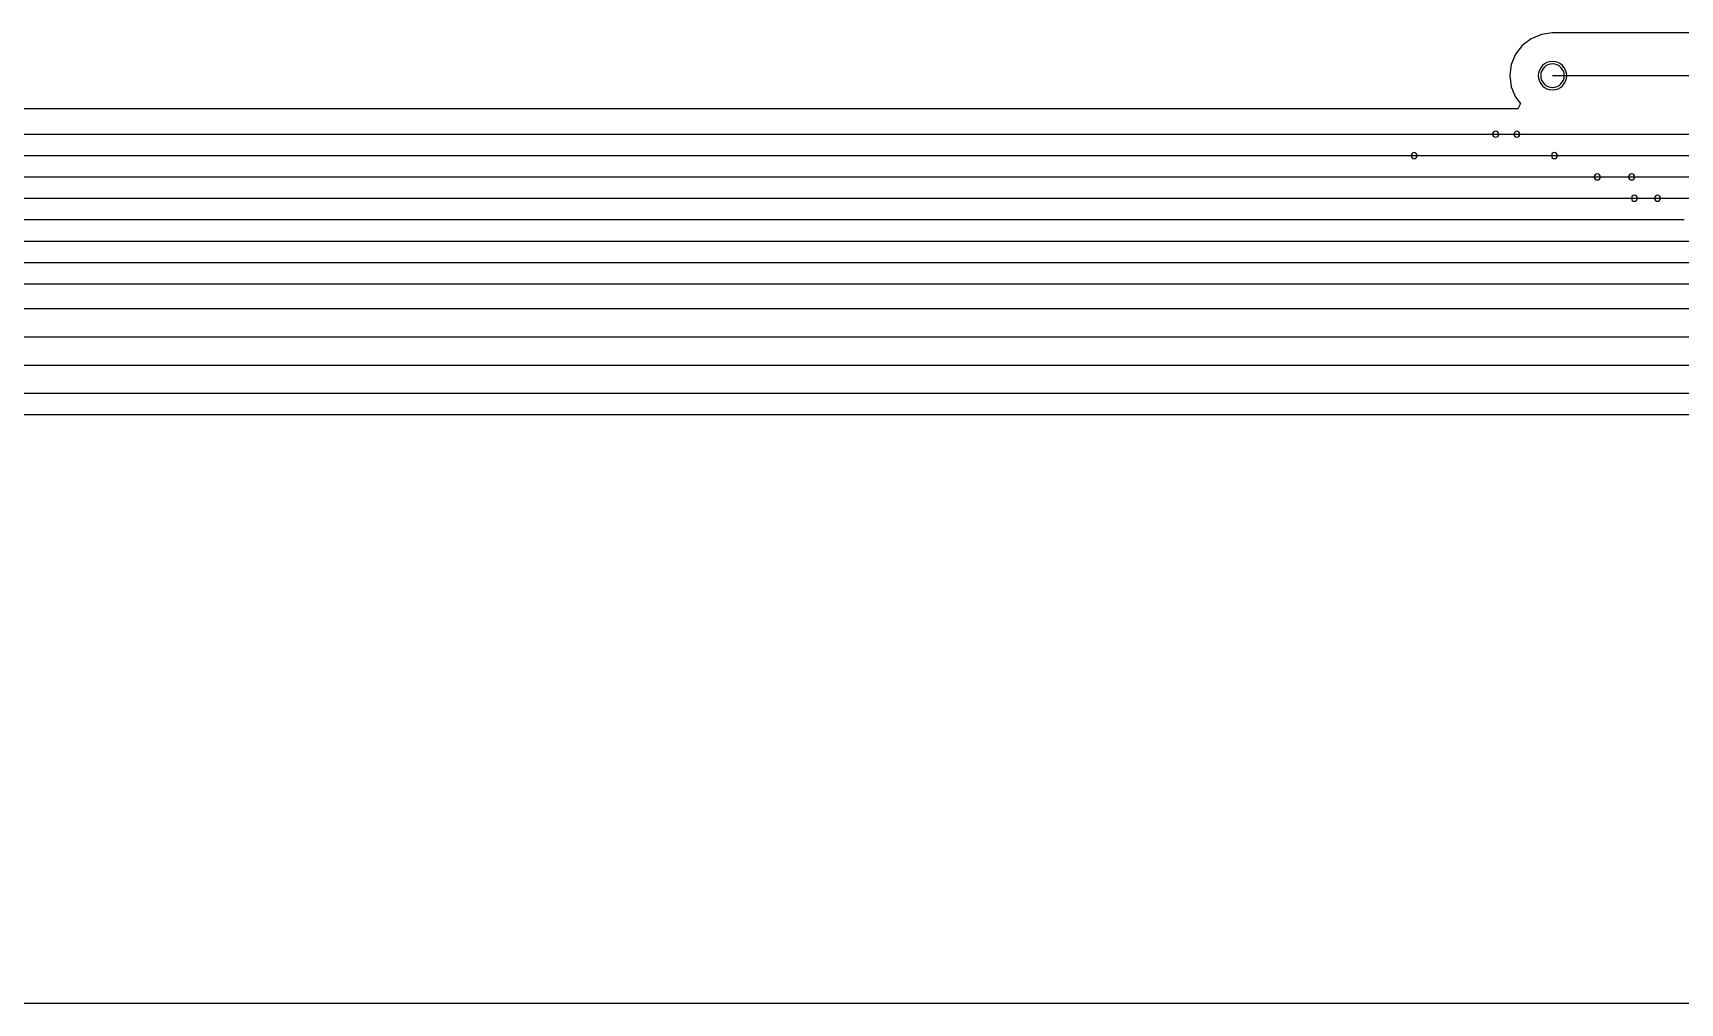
# Model space of a CAD drawing. Header units: inches. Extents: x 32166 to 66782, y 2386 to 7162.
# Drawn here: x 33661.4 to 33941.3, y 3560.9 to 3725.8 of the extents above; entities that cross this region are included whole.
import ezdxf

# ---------------------------------------------------------------- set-up
doc = ezdxf.new("R2010")
doc.units = ezdxf.units.IN
doc.header["$LTSCALE"] = 0.64311
doc.header["$MEASUREMENT"] = 0
for name, color, linetype in [('KEEPOUTLAYER', 6, 'CONTINUOUS'), ('MULTILAYER', 9, 'CONTINUOUS'), ('TOPLAYER', 1, 'CONTINUOUS'), ('TOPSOLDER', 216, 'CONTINUOUS')]:
    doc.layers.add(name, color=color, linetype=linetype)

msp = doc.modelspace()

# ---------------------------------------------------------------- linework, layer by layer
at = {"layer": 'KEEPOUTLAYER'}
for p, q in [((32499.27, 3660.96), (34258.55, 3660.96)), ((32498.87, 3560.87), (34258.87, 3560.87))]:
    msp.add_line(p, q, dxfattribs=at)
at = {"layer": 'MULTILAYER'}
for start, end in [(0, 180), (180, 0)]:
    msp.add_arc((33919.66, 3718.56), 2, start, end, dxfattribs=at)
at = {"layer": 'TOPLAYER'}
for p, q in [((33916.03, 3724.85), (33914.52, 3723.7)), ((33917.78, 3725.58), (33916.03, 3724.85)), ((33919.66, 3725.83), (33917.78, 3725.58)), ((34023.12, 3725.83), (33919.66, 3725.83)), ((33913.37, 3722.2), (33912.64, 3720.44)), ((33914.52, 3723.7), (33913.37, 3722.2)), ((33912.64, 3720.44), (33912.39, 3718.56)), ((33912.39, 3718.56), (33912.64, 3716.68)), ((33919.66, 3718.56), (34023.12, 3718.56)), ((33912.64, 3716.68), (33913.37, 3714.93)), ((33913.78, 3712.9), (33324.85, 3712.9)), ((33913.37, 3714.93), (33914.23, 3713.81)), ((33914.23, 3713.81), (33913.78, 3712.9)), ((33322.39, 3708.6), (33909.99, 3708.6)), ((33909.99, 3708.6), (33913.59, 3708.6)), ((33909.99, 3708.6), (34052.98, 3708.6)), ((33301.82, 3704.97), (33896.15, 3704.97)), ((33896.15, 3704.97), (34054.49, 3704.97)), ((33896.15, 3704.97), (33919.99, 3704.97)), ((33275.83, 3701.34), (33927.27, 3701.34)), ((33927.27, 3701.34), (34055.99, 3701.34)), ((33927.27, 3701.34), (33933.11, 3701.34)), ((33246.55, 3697.71), (33933.59, 3697.71)), ((33933.59, 3697.71), (34069.47, 3697.71)), ((33933.59, 3697.71), (33937.51, 3697.71)), ((33228.47, 3694.08), (33942.07, 3694.08)), ((33203.99, 3690.44), (34072.48, 3690.44)), ((33181.99, 3686.81), (34073.98, 3686.81)), ((33165.03, 3683.18), (34075.49, 3683.18)), ((32577.35, 3678.96), (34200.55, 3678.96)), ((32546.95, 3674.16), (34202.54, 3674.16)), ((32542.63, 3669.36), (34204.53, 3669.36)), ((32538.31, 3664.56), (34209.51, 3664.56))]:
    msp.add_line(p, q, dxfattribs=at)
for centre, radius, start, end in [((33919.66, 3718.56), 2, 0, 180), ((33919.66, 3718.56), 2, 0, 180), ((33919.66, 3718.56), 2, 180, 0), ((33919.66, 3718.56), 2, 180, 0), ((33909.99, 3708.6), 0.508, 0, 180), ((33909.99, 3708.6), 0.508, 0, 180), ((33909.99, 3708.6), 0.508, 0, 180), ((33909.99, 3708.6), 0.508, 180, 0), ((33909.99, 3708.6), 0.508, 180, 0), ((33909.99, 3708.6), 0.508, 180, 0), ((33913.59, 3708.6), 0.508, 0, 180), ((33913.59, 3708.6), 0.508, 180, 0), ((33896.15, 3704.97), 0.508, 0, 180), ((33896.15, 3704.97), 0.508, 0, 180), ((33896.15, 3704.97), 0.508, 0, 180), ((33896.15, 3704.97), 0.508, 180, 0), ((33896.15, 3704.97), 0.508, 180, 0), ((33896.15, 3704.97), 0.508, 180, 0), ((33919.99, 3704.97), 0.508, 0, 180), ((33919.99, 3704.97), 0.508, 180, 0), ((33927.27, 3701.34), 0.508, 0, 180), ((33927.27, 3701.34), 0.508, 0, 180), ((33927.27, 3701.34), 0.508, 0, 180), ((33933.11, 3701.34), 0.508, 0, 180), ((33927.27, 3701.34), 0.508, 180, 0), ((33927.27, 3701.34), 0.508, 180, 0), ((33927.27, 3701.34), 0.508, 180, 0), ((33933.11, 3701.34), 0.508, 180, 0), ((33933.59, 3697.71), 0.508, 0, 180), ((33933.59, 3697.71), 0.508, 0, 180), ((33933.59, 3697.71), 0.508, 0, 180), ((33933.59, 3697.71), 0.508, 180, 0), ((33933.59, 3697.71), 0.508, 180, 0), ((33933.59, 3697.71), 0.508, 180, 0), ((33937.51, 3697.71), 0.508, 0, 180), ((33937.51, 3697.71), 0.508, 180, 0)]:
    msp.add_arc(centre, radius, start, end, dxfattribs=at)
at = {"layer": 'TOPSOLDER'}
for start, end in [(0, 180), (180, 0)]:
    msp.add_arc((33919.66, 3718.56), 2.41, start, end, dxfattribs=at)

doc.saveas('drawing.dxf')
